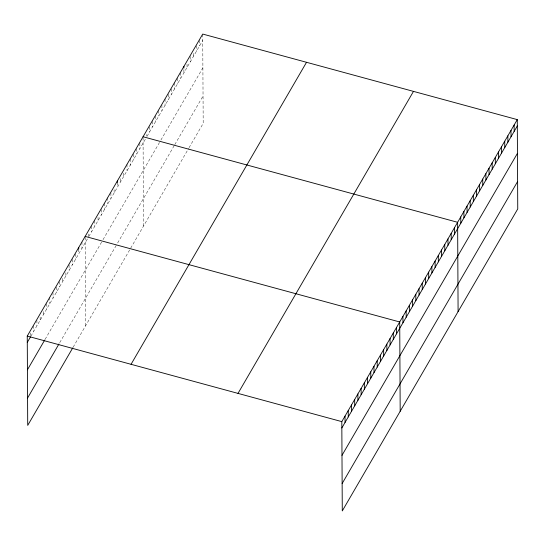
<?xml version="1.0" encoding="UTF-8"?>
<svg xmlns="http://www.w3.org/2000/svg" width="545" height="545" viewBox="0 0 545 545"><rect width="100%" height="100%" fill="white"/><g stroke="black" fill="none" stroke-linecap="round" stroke-linejoin="round"><path stroke-width="0.41" stroke-dasharray="2.73 2.04" d="M30.902 336.183L87.602 238.594M88.808 236.516L145.842 138.355M147.021 136.325L202.754 40.398M45.119 339.337L102.623 240.365M103.025 239.677L160.509 140.739M160.898 140.065L202.897 67.778M59.746 342.635L116.848 244.358M117.652 242.968L174.393 145.304M174.788 144.629L203.047 95.988M73.159 347.179L130.255 248.895M130.664 248.207L188.665 148.369M189.06 147.688L203.19 123.374L202.726 34.853M199.586 40.262L199.613 45.8M196.445 45.664L196.472 51.21M193.318 53.444L193.332 56.612M190.164 56.476L190.191 62.014M187.037 64.255L187.051 67.423M183.897 69.658L183.917 72.826M180.742 72.689L180.777 78.228M177.602 78.092L177.636 83.637M174.461 82.704L174.495 89.039M171.328 88.903L171.355 94.442M168.187 94.305L168.214 99.851M165.04 98.917L165.074 105.253M161.906 105.11L161.933 110.655M158.765 110.519L158.793 116.058M155.625 115.921L155.652 121.467M152.484 121.324L152.511 126.869M149.344 126.733L149.371 132.272M146.217 134.513L146.224 136.093M143.062 137.538L143.526 226.059M139.847 143.076L139.874 148.621M136.632 148.615L136.659 154.16M133.416 154.153L133.443 159.692M130.194 158.895L130.228 165.23M126.978 164.433L127.012 170.769M123.776 173.14L123.79 176.308M120.561 178.671L120.574 181.839M117.332 182.63L117.359 187.378M114.123 189.749L114.143 192.916M110.894 192.91L110.921 198.455M107.672 197.658L107.706 203.987M104.456 203.19L104.49 209.525M101.247 209.518L101.275 215.064M98.039 217.435L98.059 220.602M94.81 220.596L94.837 226.134M91.594 226.134L91.621 231.673M88.392 234.043L88.399 236.421M85.156 237.204L85.626 325.719M81.941 241.953L81.975 248.282M78.732 249.072L78.752 253.82M75.51 253.813L75.537 259.359M72.294 259.352L72.322 264.897M69.072 264.89L69.106 270.436M65.87 272.8L65.884 275.968M62.655 278.338L62.668 281.506M59.425 281.499L59.453 287.045M56.21 287.038L56.237 292.583M52.988 292.576L53.022 298.115M49.772 297.318L49.799 303.654M46.557 303.647L46.584 309.192M43.355 311.563L43.368 314.731M40.132 317.095L40.153 320.262M36.903 320.256L36.937 325.801M33.688 325.794L33.715 331.34M30.479 332.913L30.493 336.081"/><path stroke-width="0.82" d="M72.758 347.867L27.72 425.386L27.25 336.074L202.72 34.062L517.28 119.614L517.75 208.926L342.28 510.938L341.81 421.626L517.28 119.614M27.284 342.41L30.5 336.878M27.427 369.796L44.717 340.032M27.577 398.007L58.942 344.018M131.052 364.312L306.528 62.294M238.008 393.395L413.478 91.383M341.844 427.961L517.314 125.95M341.988 455.348L517.457 153.329M342.137 483.558L517.607 181.54M143.062 136.747L457.623 222.299L458.093 311.611M85.156 236.414L399.717 321.966L400.187 411.271M27.25 336.074L341.81 421.626M514.139 125.016L514.173 131.352M511.006 130.425L511.033 136.761M507.865 135.828L507.892 142.163M504.725 141.23L504.759 147.566M501.584 146.639L501.618 152.975M498.443 152.041L498.477 158.377M495.303 157.444L495.337 163.779M492.162 162.853L492.196 169.188M489.022 168.255L489.056 174.591M485.881 173.657L485.915 179.993M482.741 179.067L482.775 185.402M479.6 184.469L479.634 190.804M476.459 189.871L476.494 196.207M473.326 195.28L473.353 201.609M470.185 200.683L470.212 207.018M467.045 206.085L467.079 212.421M463.904 211.494L463.938 217.823M460.763 216.896L460.798 223.232M454.407 227.837L454.441 234.173M451.185 233.376L451.219 239.711M447.97 238.908L448.004 245.243M444.754 244.446L444.788 250.782M441.539 249.985L441.573 256.32M438.323 255.523L438.35 261.859M435.101 261.055L435.135 267.391M431.885 266.594L431.919 272.929M428.67 272.132L428.704 278.468M425.454 277.671L425.488 284.006M422.239 283.202L422.266 289.538M419.016 288.741L419.05 295.077M415.801 294.28L415.835 300.615M412.585 299.818L412.619 306.154M409.37 305.357L409.404 311.685M406.148 310.888L406.182 317.224M402.932 316.427L402.966 322.763M396.501 327.504L396.535 333.833M393.286 333.036L393.313 339.372M390.063 338.574L390.097 344.91M386.848 344.113L386.882 350.449M383.632 349.652L383.666 355.987M380.417 355.183L380.451 361.519M377.201 360.722L377.229 367.058M373.979 366.26L374.013 372.596M370.764 371.799L370.798 378.135M367.548 377.331L367.582 383.666M364.332 382.869L364.367 389.205M361.11 388.408L361.144 394.744M357.895 393.946L357.929 400.282M354.679 399.478L354.713 405.814M351.464 405.017L351.498 411.352M348.248 410.555L348.275 416.891M345.026 416.094L345.06 422.43M183.883 66.49L183.89 68.077M117.325 181.042L117.332 182.63M78.718 247.484L78.732 249.072"/></g></svg>
